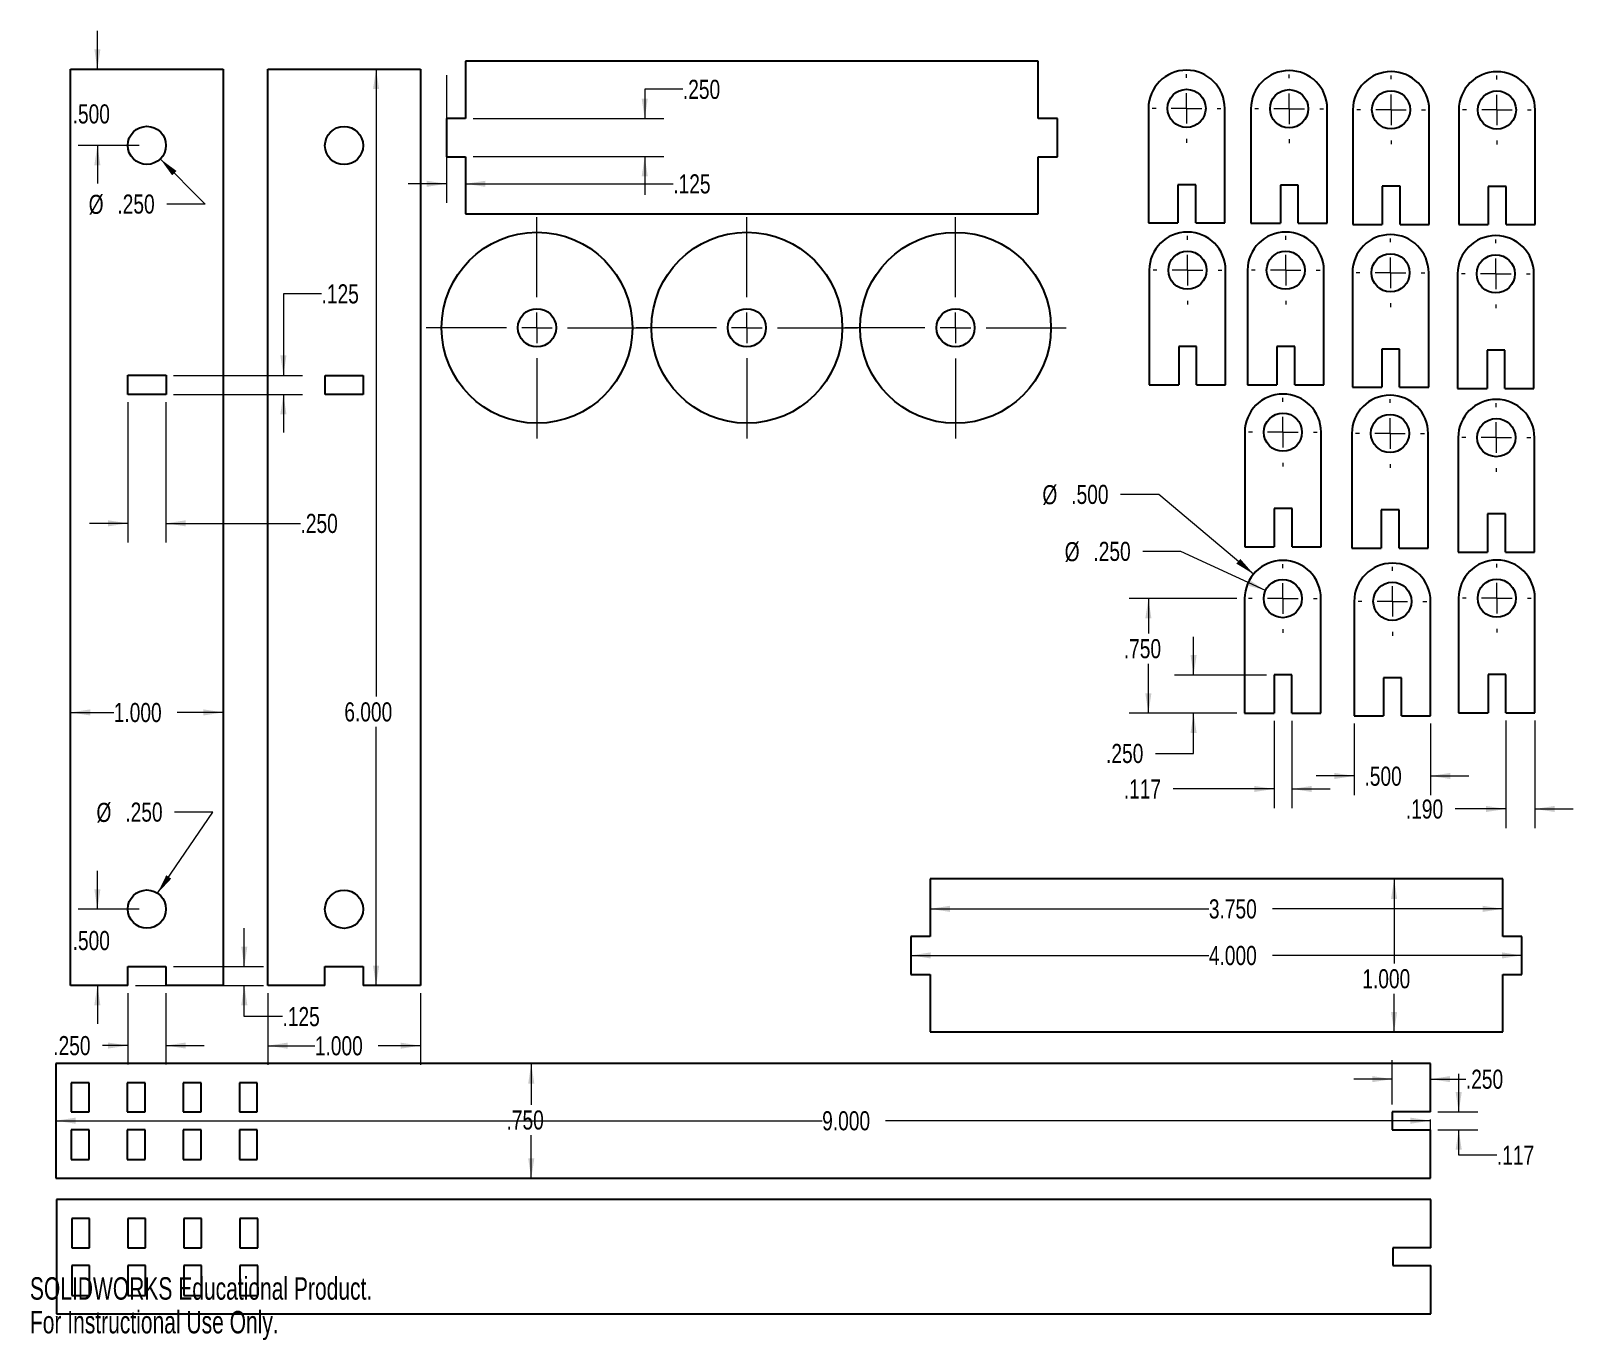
# Model space of a CAD drawing. Header units: inches. Extents: x 0 to 10.1, y 0 to 8.6.
import ezdxf

# ---------------------------------------------------------------- set-up
doc = ezdxf.new("R2010")
doc.units = ezdxf.units.IN
doc.header["$MEASUREMENT"] = 0
doc.styles.add('SLDTEXTSTYLE0', font='TXT', dxfattribs={"width": 0.75})
doc.styles.add('SLDTEXTSTYLE1', font='TXT', dxfattribs={"width": 0.7})
doc.dimstyles.new('SLDDIMSTYLE0', dxfattribs={"dimtxt": 0.125, "dimasz": 0.13, "dimexe": 0, "dimexo": 0.0625, "dimgap": 0.03125, "dimtad": 0, "dimtih": 1, "dimtoh": 1, "dimdec": 3, "dimrnd": 1e-09, "dimzin": 4, "dimdsep": 46, "dimtxsty": 'SLDTEXTSTYLE0', "dimsah": 1, "dimcen": 0, "dimadec": 0, "dimazin": 1, "dimtfac": 1, "dimtdec": 3, "dimtofl": 0, "dimtmove": 0, "dimatfit": 3, "dimfxl": 1, "dimfrac": 2, "dimtolj": 1, "dimtzin": 12, "dimarcsym": 0})
doc.dimstyles.new('SLDDIMSTYLE1', dxfattribs={"dimtxt": 0.125, "dimasz": 0.13, "dimexe": 0, "dimexo": 0.0625, "dimgap": 0.03125, "dimtad": 0, "dimtih": 1, "dimtoh": 1, "dimdec": 3, "dimrnd": 1e-09, "dimzin": 12, "dimdsep": 46, "dimtxsty": 'SLDTEXTSTYLE0', "dimsah": 1, "dimcen": 0.09, "dimadec": 0, "dimazin": 3, "dimtfac": 1, "dimtdec": 3, "dimtmove": 0, "dimatfit": 0, "dimfxl": 1, "dimfrac": 2, "dimtolj": 1, "dimtzin": 12, "dimarcsym": 0})
doc.dimstyles.new('SLDDIMSTYLE2', dxfattribs={"dimtxt": 0.125, "dimasz": 0.13, "dimexe": 0, "dimexo": 0.0625, "dimgap": 0.03125, "dimtad": 0, "dimtih": 1, "dimtoh": 1, "dimdec": 3, "dimrnd": 1e-09, "dimzin": 4, "dimdsep": 46, "dimtxsty": 'SLDTEXTSTYLE0', "dimsah": 1, "dimcen": 0.09, "dimadec": 0, "dimazin": 1, "dimtfac": 1, "dimtdec": 3, "dimtmove": 0, "dimatfit": 0, "dimfxl": 1, "dimfrac": 2, "dimtolj": 1, "dimtzin": 12, "dimarcsym": 0})
doc.dimstyles.new('SLDDIMSTYLE3', dxfattribs={"dimtxt": 0.125, "dimasz": 0.13, "dimexe": 0, "dimexo": 0.0625, "dimgap": 0.03125, "dimtad": 0, "dimtih": 1, "dimtoh": 1, "dimdec": 3, "dimrnd": 1e-09, "dimzin": 4, "dimdsep": 46, "dimtxsty": 'SLDTEXTSTYLE0', "dimsah": 1, "dimcen": 0.09, "dimadec": 0, "dimazin": 1, "dimtfac": 1, "dimtdec": 3, "dimtofl": 0, "dimtmove": 0, "dimatfit": 3, "dimfxl": 1, "dimfrac": 2, "dimtolj": 1, "dimtzin": 12, "dimarcsym": 0})
doc.dimstyles.new('SLDDIMSTYLE4', dxfattribs={"dimtxt": 0.125, "dimasz": 0.13, "dimexe": 0, "dimexo": 0.0625, "dimgap": 0.03125, "dimtad": 0, "dimtih": 1, "dimtoh": 1, "dimdec": 3, "dimrnd": 1e-09, "dimzin": 4, "dimdsep": 46, "dimtxsty": 'SLDTEXTSTYLE0', "dimsah": 1, "dimcen": 0, "dimadec": 0, "dimazin": 1, "dimtfac": 1, "dimtdec": 3, "dimtofl": 0, "dimtmove": 0, "dimatfit": 3, "dimfxl": 1, "dimfrac": 2, "dimtolj": 1, "dimtzin": 12, "dimarcsym": 0})

# ---------------------------------------------------------------- blocks, each defined once
blk = doc.blocks.new('_D')
at = {"color": 7, "linetype": 'Continuous', "lineweight": 0}
for p, q in [((0.836, 2.924), (1.198, 3.455)), ((1.198, 3.455), (0.948, 3.455))]:
    blk.add_line(p, q, dxfattribs=at)
at = {"color": 7, "linetype": 'Continuous', "lineweight": 18}
blk.add_solid([(0.836, 2.924), (0.926, 3.02), (0.893, 3.042)], dxfattribs=at)
at = {"color": 7, "linetype": 'Continuous', "lineweight": 18, "char_height": 0.125, "attachment_point": 1, "style": 'SLDTEXTSTYLE0'}
for s, insert in [('%%c', (0.436, 3.516)), ('.250', (0.625, 3.518))]:
    blk.add_mtext(s, dxfattribs=dict(at, insert=insert))
blk = doc.blocks.new('_D_1')
at = {"color": 7, "linetype": 'Continuous', "lineweight": 0}
for p, q in [((0.854, 7.732), (1.147, 7.436)), ((1.147, 7.436), (0.897, 7.436))]:
    blk.add_line(p, q, dxfattribs=at)
at = {"color": 7, "linetype": 'Continuous', "lineweight": 18}
blk.add_solid([(0.854, 7.732), (0.931, 7.625), (0.96, 7.653)], dxfattribs=at)
at = {"color": 7, "linetype": 'Continuous', "lineweight": 18, "char_height": 0.125, "attachment_point": 1, "style": 'SLDTEXTSTYLE0'}
for s, insert in [('%%c', (0.385, 7.497)), ('.250', (0.573, 7.499))]:
    blk.add_mtext(s, dxfattribs=dict(at, insert=insert))
blk = doc.blocks.new('_D_2')
at = {"color": 7, "linetype": 'Continuous', "lineweight": 0}
for p, q in [((1.404, 2.445), (1.404, 2.695)), ((0.941, 2.445), (1.529, 2.445)), ((0.691, 2.32), (1.529, 2.32)), ((1.404, 2.117), (1.404, 2.32)), ((1.654, 2.117), (1.404, 2.117))]:
    blk.add_line(p, q, dxfattribs=at)
at = {"color": 7, "linetype": 'Continuous', "lineweight": 18}
for points in [[(1.404, 2.445), (1.424, 2.575), (1.384, 2.575)], [(1.404, 2.32), (1.384, 2.19), (1.424, 2.19)]]:
    blk.add_solid(points, dxfattribs=at)
at = {"color": 7, "linetype": 'Continuous', "lineweight": 18, "insert": (1.654, 2.179), "char_height": 0.125, "attachment_point": 1, "style": 'SLDTEXTSTYLE0'}
blk.add_mtext('.125', dxfattribs=at)
blk = doc.blocks.new('_D_3')
at = {"color": 7, "linetype": 'Continuous', "lineweight": 0}
for p, q in [((0.641, 2.27), (0.641, 1.802)), ((0.891, 2.27), (0.891, 1.802)), ((0.641, 1.927), (0.476, 1.927)), ((0.891, 1.927), (1.141, 1.927))]:
    blk.add_line(p, q, dxfattribs=at)
at = {"color": 7, "linetype": 'Continuous', "lineweight": 18}
for points in [[(0.641, 1.927), (0.511, 1.947), (0.511, 1.907)], [(0.891, 1.927), (1.021, 1.907), (1.021, 1.947)]]:
    blk.add_solid(points, dxfattribs=at)
at = {"color": 7, "linetype": 'Continuous', "lineweight": 18, "insert": (0.153, 1.989), "char_height": 0.125, "attachment_point": 1, "style": 'SLDTEXTSTYLE0'}
blk.add_mtext('.250', dxfattribs=at)
blk = doc.blocks.new('_D_4')
at = {"color": 7, "linetype": 'Continuous', "lineweight": 0}
for p, q in [((0.266, 4.108), (0.549, 4.108)), ((1.266, 4.108), (0.964, 4.108))]:
    blk.add_line(p, q, dxfattribs=at)
at = {"color": 7, "linetype": 'Continuous', "lineweight": 18}
for points in [[(0.266, 4.108), (0.396, 4.088), (0.396, 4.128)], [(1.266, 4.108), (1.136, 4.128), (1.136, 4.088)]]:
    blk.add_solid(points, dxfattribs=at)
at = {"color": 7, "linetype": 'Continuous', "lineweight": 18, "insert": (0.549, 4.17), "char_height": 0.125, "attachment_point": 1, "style": 'SLDTEXTSTYLE0'}
blk.add_mtext('1.000', dxfattribs=at)
blk = doc.blocks.new('_D_5')
at = {"color": 7, "linetype": 'Continuous', "lineweight": 0}
for p, q in [((0.641, 6.14), (0.641, 5.221)), ((0.891, 6.14), (0.891, 5.221)), ((0.641, 5.346), (0.391, 5.346)), ((0.891, 5.346), (1.772, 5.346))]:
    blk.add_line(p, q, dxfattribs=at)
at = {"color": 7, "linetype": 'Continuous', "lineweight": 18}
for points in [[(0.641, 5.346), (0.511, 5.366), (0.511, 5.326)], [(0.891, 5.346), (1.021, 5.326), (1.021, 5.366)]]:
    blk.add_solid(points, dxfattribs=at)
at = {"color": 7, "linetype": 'Continuous', "lineweight": 18, "insert": (1.772, 5.408), "char_height": 0.125, "attachment_point": 1, "style": 'SLDTEXTSTYLE0'}
blk.add_mtext('.250', dxfattribs=at)
blk = doc.blocks.new('_D_6')
at = {"color": 7, "linetype": 'Continuous', "lineweight": 0}
for p, q in [((1.91, 6.849), (1.66, 6.849)), ((1.66, 6.849), (1.66, 6.315)), ((0.941, 6.315), (1.785, 6.315)), ((0.941, 6.19), (1.785, 6.19)), ((1.66, 6.19), (1.66, 5.94))]:
    blk.add_line(p, q, dxfattribs=at)
at = {"color": 7, "linetype": 'Continuous', "lineweight": 18}
for points in [[(1.66, 6.315), (1.68, 6.445), (1.64, 6.445)], [(1.66, 6.19), (1.64, 6.06), (1.68, 6.06)]]:
    blk.add_solid(points, dxfattribs=at)
at = {"color": 7, "linetype": 'Continuous', "lineweight": 18, "insert": (1.91, 6.911), "char_height": 0.125, "attachment_point": 1, "style": 'SLDTEXTSTYLE0'}
blk.add_mtext('.125', dxfattribs=at)
blk = doc.blocks.new('_D_7')
at = {"color": 7, "linetype": 'Continuous', "lineweight": 0}
for p, q in [((0.442, 8.32), (0.442, 8.57)), ((0.716, 7.82), (0.317, 7.82)), ((0.442, 7.82), (0.442, 7.57))]:
    blk.add_line(p, q, dxfattribs=at)
at = {"color": 7, "linetype": 'Continuous', "lineweight": 18}
for points in [[(0.442, 8.32), (0.462, 8.45), (0.422, 8.45)], [(0.442, 7.82), (0.422, 7.69), (0.462, 7.69)]]:
    blk.add_solid(points, dxfattribs=at)
at = {"color": 7, "linetype": 'Continuous', "lineweight": 18, "insert": (0.28, 8.089), "char_height": 0.125, "attachment_point": 1, "style": 'SLDTEXTSTYLE0'}
blk.add_mtext('.500', dxfattribs=at)
blk = doc.blocks.new('_D_8')
at = {"color": 7, "linetype": 'Continuous', "lineweight": 0}
for p, q in [((0.442, 2.82), (0.442, 3.07)), ((0.716, 2.82), (0.317, 2.82)), ((0.442, 2.32), (0.442, 2.07))]:
    blk.add_line(p, q, dxfattribs=at)
at = {"color": 7, "linetype": 'Continuous', "lineweight": 18}
for points in [[(0.442, 2.82), (0.462, 2.95), (0.422, 2.95)], [(0.442, 2.32), (0.422, 2.19), (0.462, 2.19)]]:
    blk.add_solid(points, dxfattribs=at)
at = {"color": 7, "linetype": 'Continuous', "lineweight": 18, "insert": (0.28, 2.677), "char_height": 0.125, "attachment_point": 1, "style": 'SLDTEXTSTYLE0'}
blk.add_mtext('.500', dxfattribs=at)
blk = doc.blocks.new('_D_9')
at = {"color": 7, "linetype": 'Continuous', "lineweight": 0}
for p, q in [((0.17, 1.435), (5.188, 1.435)), ((9.17, 1.435), (5.603, 1.435)), ((9.17, 1.442), (9.17, 1.31))]:
    blk.add_line(p, q, dxfattribs=at)
at = {"color": 7, "linetype": 'Continuous', "lineweight": 18}
for points in [[(0.17, 1.435), (0.3, 1.415), (0.3, 1.455)], [(9.17, 1.435), (9.04, 1.455), (9.04, 1.415)]]:
    blk.add_solid(points, dxfattribs=at)
at = {"color": 7, "linetype": 'Continuous', "lineweight": 18, "insert": (5.188, 1.497), "char_height": 0.125, "attachment_point": 1, "style": 'SLDTEXTSTYLE0'}
blk.add_mtext('9.000', dxfattribs=at)
blk = doc.blocks.new('_D_10')
at = {"color": 7, "linetype": 'Continuous', "lineweight": 0}
for p, q in [((3.283, 1.808), (3.283, 1.539)), ((3.283, 1.058), (3.283, 1.341))]:
    blk.add_line(p, q, dxfattribs=at)
at = {"color": 7, "linetype": 'Continuous', "lineweight": 18}
for points in [[(3.283, 1.808), (3.263, 1.678), (3.303, 1.678)], [(3.283, 1.058), (3.303, 1.188), (3.263, 1.188)]]:
    blk.add_solid(points, dxfattribs=at)
at = {"color": 7, "linetype": 'Continuous', "lineweight": 18, "insert": (3.121, 1.502), "char_height": 0.125, "attachment_point": 1, "style": 'SLDTEXTSTYLE0'}
blk.add_mtext('.750', dxfattribs=at)
blk = doc.blocks.new('_D_11')
at = {"color": 7, "linetype": 'Continuous', "lineweight": 0}
for p, q in [((8.92, 1.542), (8.92, 1.832)), ((8.92, 1.707), (8.67, 1.707)), ((9.17, 1.707), (9.403, 1.707))]:
    blk.add_line(p, q, dxfattribs=at)
at = {"color": 7, "linetype": 'Continuous', "lineweight": 18}
for points in [[(8.92, 1.707), (8.79, 1.727), (8.79, 1.687)], [(9.17, 1.707), (9.3, 1.687), (9.3, 1.727)]]:
    blk.add_solid(points, dxfattribs=at)
at = {"color": 7, "linetype": 'Continuous', "lineweight": 18, "insert": (9.403, 1.769), "char_height": 0.125, "attachment_point": 1, "style": 'SLDTEXTSTYLE0'}
blk.add_mtext('.250', dxfattribs=at)
blk = doc.blocks.new('_D_12')
at = {"color": 7, "linetype": 'Continuous', "lineweight": 0}
for p, q in [((9.356, 1.492), (9.356, 1.742)), ((9.22, 1.492), (9.481, 1.492)), ((9.22, 1.375), (9.481, 1.375)), ((9.356, 1.209), (9.356, 1.375)), ((9.606, 1.209), (9.356, 1.209))]:
    blk.add_line(p, q, dxfattribs=at)
at = {"color": 7, "linetype": 'Continuous', "lineweight": 18}
for points in [[(9.356, 1.492), (9.376, 1.622), (9.336, 1.622)], [(9.356, 1.375), (9.336, 1.245), (9.376, 1.245)]]:
    blk.add_solid(points, dxfattribs=at)
at = {"color": 7, "linetype": 'Continuous', "lineweight": 18, "insert": (9.606, 1.271), "char_height": 0.125, "attachment_point": 1, "style": 'SLDTEXTSTYLE0'}
blk.add_mtext('.117', dxfattribs=at)
blk = doc.blocks.new('_D_13')
at = {"color": 7, "linetype": 'Continuous', "lineweight": 0}
for p, q in [((1.557, 2.269), (1.557, 1.801)), ((2.557, 2.269), (2.557, 1.801)), ((1.557, 1.926), (1.866, 1.926)), ((2.557, 1.926), (2.281, 1.926))]:
    blk.add_line(p, q, dxfattribs=at)
at = {"color": 7, "linetype": 'Continuous', "lineweight": 18}
for points in [[(1.557, 1.926), (1.687, 1.906), (1.687, 1.946)], [(2.557, 1.926), (2.427, 1.946), (2.427, 1.906)]]:
    blk.add_solid(points, dxfattribs=at)
at = {"color": 7, "linetype": 'Continuous', "lineweight": 18, "insert": (1.866, 1.988), "char_height": 0.125, "attachment_point": 1, "style": 'SLDTEXTSTYLE0'}
blk.add_mtext('1.000', dxfattribs=at)
blk = doc.blocks.new('_D_14')
at = {"color": 7, "linetype": 'Continuous', "lineweight": 0}
for p, q in [((2.267, 8.319), (2.267, 4.212)), ((2.267, 2.319), (2.267, 4.013))]:
    blk.add_line(p, q, dxfattribs=at)
at = {"color": 7, "linetype": 'Continuous', "lineweight": 18}
for points in [[(2.267, 8.319), (2.247, 8.189), (2.287, 8.189)], [(2.267, 2.319), (2.287, 2.449), (2.247, 2.449)]]:
    blk.add_solid(points, dxfattribs=at)
at = {"color": 7, "linetype": 'Continuous', "lineweight": 18, "insert": (2.059, 4.174), "char_height": 0.125, "attachment_point": 1, "style": 'SLDTEXTSTYLE0'}
blk.add_mtext('6.000', dxfattribs=at)
blk = doc.blocks.new('_D_15')
at = {"color": 7, "linetype": 'Continuous', "lineweight": 0}
for p, q in [((5.894, 2.822), (7.72, 2.822)), ((9.644, 2.822), (8.136, 2.822))]:
    blk.add_line(p, q, dxfattribs=at)
at = {"color": 7, "linetype": 'Continuous', "lineweight": 18}
for points in [[(5.894, 2.822), (6.024, 2.802), (6.024, 2.842)], [(9.644, 2.822), (9.514, 2.842), (9.514, 2.802)]]:
    blk.add_solid(points, dxfattribs=at)
at = {"color": 7, "linetype": 'Continuous', "lineweight": 18, "insert": (7.72, 2.884), "char_height": 0.125, "attachment_point": 1, "style": 'SLDTEXTSTYLE0'}
blk.add_mtext('3.750', dxfattribs=at)
blk = doc.blocks.new('_D_16')
at = {"color": 7, "linetype": 'Continuous', "lineweight": 0}
for p, q in [((5.769, 2.517), (7.72, 2.517)), ((9.769, 2.517), (8.136, 2.517))]:
    blk.add_line(p, q, dxfattribs=at)
at = {"color": 7, "linetype": 'Continuous', "lineweight": 18}
for points in [[(5.769, 2.517), (5.899, 2.497), (5.899, 2.537)], [(9.769, 2.517), (9.639, 2.537), (9.639, 2.497)]]:
    blk.add_solid(points, dxfattribs=at)
at = {"color": 7, "linetype": 'Continuous', "lineweight": 18, "insert": (7.72, 2.579), "char_height": 0.125, "attachment_point": 1, "style": 'SLDTEXTSTYLE0'}
blk.add_mtext('4.000', dxfattribs=at)
blk = doc.blocks.new('_D_17')
at = {"color": 7, "linetype": 'Continuous', "lineweight": 0}
for p, q in [((8.933, 3.017), (8.933, 2.464)), ((8.933, 2.017), (8.933, 2.266))]:
    blk.add_line(p, q, dxfattribs=at)
at = {"color": 7, "linetype": 'Continuous', "lineweight": 18}
for points in [[(8.933, 3.017), (8.913, 2.887), (8.953, 2.887)], [(8.933, 2.017), (8.953, 2.147), (8.913, 2.147)]]:
    blk.add_solid(points, dxfattribs=at)
at = {"color": 7, "linetype": 'Continuous', "lineweight": 18, "insert": (8.725, 2.427), "char_height": 0.125, "attachment_point": 1, "style": 'SLDTEXTSTYLE0'}
blk.add_mtext('1.000', dxfattribs=at)
blk = doc.blocks.new('_D_18')
at = {"color": 7, "linetype": 'Continuous', "lineweight": 0}
for p, q in [((4.276, 8.189), (4.026, 8.189)), ((4.026, 8.189), (4.026, 7.997)), ((2.903, 7.997), (4.151, 7.997)), ((2.903, 7.747), (4.151, 7.747)), ((4.026, 7.747), (4.026, 7.497))]:
    blk.add_line(p, q, dxfattribs=at)
at = {"color": 7, "linetype": 'Continuous', "lineweight": 18}
for points in [[(4.026, 7.997), (4.046, 8.127), (4.006, 8.127)], [(4.026, 7.747), (4.006, 7.617), (4.046, 7.617)]]:
    blk.add_solid(points, dxfattribs=at)
at = {"color": 7, "linetype": 'Continuous', "lineweight": 18, "insert": (4.276, 8.25), "char_height": 0.125, "attachment_point": 1, "style": 'SLDTEXTSTYLE0'}
blk.add_mtext('.250', dxfattribs=at)
blk = doc.blocks.new('_D_19')
at = {"color": 7, "linetype": 'Continuous', "lineweight": 0}
for p, q in [((2.728, 8.28), (2.728, 7.444)), ((2.728, 7.569), (2.478, 7.569)), ((2.853, 7.569), (4.213, 7.569))]:
    blk.add_line(p, q, dxfattribs=at)
at = {"color": 7, "linetype": 'Continuous', "lineweight": 18}
for points in [[(2.728, 7.569), (2.598, 7.589), (2.598, 7.549)], [(2.853, 7.569), (2.983, 7.549), (2.983, 7.589)]]:
    blk.add_solid(points, dxfattribs=at)
at = {"color": 7, "linetype": 'Continuous', "lineweight": 18, "insert": (4.213, 7.631), "char_height": 0.125, "attachment_point": 1, "style": 'SLDTEXTSTYLE0'}
blk.add_mtext('.125', dxfattribs=at)
blk = doc.blocks.new('SW_CENTERMARKSYMBOL_0')
at = {"color": 0, "linetype": 'Continuous', "lineweight": 18}
for p, q in [((0, 0.2), (0, 0.225)), ((-0.2, 0), (-0.225, 0)), ((0, 0), (-0.1, 0)), ((0, 0), (0, 0.1)), ((0, 0), (0, -0.1)), ((0, 0), (0.1, 0)), ((0.2, 0), (0.225, 0)), ((0, -0.2), (0, -0.225))]:
    blk.add_line(p, q, dxfattribs=at)
blk = doc.blocks.new('SW_CENTERMARKSYMBOL_1')
at = {"color": 0, "linetype": 'Continuous', "lineweight": 18}
for p, q in [((0, 0.2), (0, 0.225)), ((-0.2, 0), (-0.225, 0)), ((0, 0), (-0.1, 0)), ((0, 0), (0, 0.1)), ((0, 0), (0, -0.1)), ((0, 0), (0.1, 0)), ((0.2, 0), (0.225, 0)), ((0, -0.2), (0, -0.225))]:
    blk.add_line(p, q, dxfattribs=at)
blk = doc.blocks.new('SW_CENTERMARKSYMBOL_2')
at = {"color": 0, "linetype": 'Continuous', "lineweight": 18}
for p, q in [((0, 0.2), (0, 0.225)), ((-0.2, 0), (-0.225, 0)), ((0, 0), (-0.1, 0)), ((0, 0), (0, 0.1)), ((0, 0), (0, -0.1)), ((0, 0), (0.1, 0)), ((0.2, 0), (0.225, 0)), ((0, -0.2), (0, -0.225))]:
    blk.add_line(p, q, dxfattribs=at)
blk = doc.blocks.new('SW_CENTERMARKSYMBOL_3')
at = {"color": 0, "linetype": 'Continuous', "lineweight": 18}
for p, q in [((0, 0.2), (0, 0.225)), ((-0.2, 0), (-0.225, 0)), ((0, 0), (-0.1, 0)), ((0, 0), (0, 0.1)), ((0, 0), (0, -0.1)), ((0, 0), (0.1, 0)), ((0.2, 0), (0.225, 0)), ((0, -0.2), (0, -0.225))]:
    blk.add_line(p, q, dxfattribs=at)
blk = doc.blocks.new('SW_CENTERMARKSYMBOL_4')
at = {"color": 0, "linetype": 'Continuous', "lineweight": 18}
for p, q in [((0, 0.2), (0, 0.225)), ((-0.2, 0), (-0.225, 0)), ((0, 0), (-0.1, 0)), ((0, 0), (0, 0.1)), ((0, 0), (0, -0.1)), ((0, 0), (0.1, 0)), ((0.2, 0), (0.225, 0)), ((0, -0.2), (0, -0.225))]:
    blk.add_line(p, q, dxfattribs=at)
blk = doc.blocks.new('SW_CENTERMARKSYMBOL_5')
at = {"color": 0, "linetype": 'Continuous', "lineweight": 18}
for p, q in [((0, 0.2), (0, 0.225)), ((-0.2, 0), (-0.225, 0)), ((0, 0), (-0.1, 0)), ((0, 0), (0, 0.1)), ((0, 0), (0, -0.1)), ((0, 0), (0.1, 0)), ((0.2, 0), (0.225, 0)), ((0, -0.2), (0, -0.225))]:
    blk.add_line(p, q, dxfattribs=at)
blk = doc.blocks.new('SW_CENTERMARKSYMBOL_6')
at = {"color": 0, "linetype": 'Continuous', "lineweight": 18}
for p, q in [((0, 0.2), (0, 0.725)), ((-0.2, 0), (-0.725, 0)), ((0, 0), (-0.1, 0)), ((0, 0), (0, 0.1)), ((0, 0), (0, -0.1)), ((0, 0), (0.1, 0)), ((0.2, 0), (0.725, 0)), ((0, -0.2), (0, -0.725))]:
    blk.add_line(p, q, dxfattribs=at)
blk = doc.blocks.new('SW_CENTERMARKSYMBOL_7')
at = {"color": 0, "linetype": 'Continuous', "lineweight": 18}
for p, q in [((0, 0.2), (0, 0.725)), ((-0.2, 0), (-0.725, 0)), ((0, 0), (-0.1, 0)), ((0, 0), (0, 0.1)), ((0, 0), (0, -0.1)), ((0, 0), (0.1, 0)), ((0.2, 0), (0.725, 0)), ((0, -0.2), (0, -0.725))]:
    blk.add_line(p, q, dxfattribs=at)
blk = doc.blocks.new('SW_CENTERMARKSYMBOL_8')
at = {"color": 0, "linetype": 'Continuous', "lineweight": 18}
for p, q in [((0, 0.2), (0, 0.725)), ((-0.2, 0), (-0.725, 0)), ((0, 0), (-0.1, 0)), ((0, 0), (0, 0.1)), ((0, 0), (0, -0.1)), ((0, 0), (0.1, 0)), ((0.2, 0), (0.725, 0)), ((0, -0.2), (0, -0.725))]:
    blk.add_line(p, q, dxfattribs=at)
blk = doc.blocks.new('SW_CENTERMARKSYMBOL_9')
at = {"color": 0, "linetype": 'Continuous', "lineweight": 18}
for p, q in [((0, 0.2), (0, 0.225)), ((-0.2, 0), (-0.225, 0)), ((0, 0), (-0.1, 0)), ((0, 0), (0, 0.1)), ((0, 0), (0, -0.1)), ((0, 0), (0.1, 0)), ((0.2, 0), (0.225, 0)), ((0, -0.2), (0, -0.225))]:
    blk.add_line(p, q, dxfattribs=at)
blk = doc.blocks.new('SW_CENTERMARKSYMBOL_10')
at = {"color": 0, "linetype": 'Continuous', "lineweight": 18}
for p, q in [((0, 0.2), (0, 0.225)), ((-0.2, 0), (-0.225, 0)), ((0, 0), (-0.1, 0)), ((0, 0), (0, 0.1)), ((0, 0), (0, -0.1)), ((0, 0), (0.1, 0)), ((0.2, 0), (0.225, 0)), ((0, -0.2), (0, -0.225))]:
    blk.add_line(p, q, dxfattribs=at)
blk = doc.blocks.new('SW_CENTERMARKSYMBOL_11')
at = {"color": 0, "linetype": 'Continuous', "lineweight": 18}
for p, q in [((0, 0.2), (0, 0.225)), ((-0.2, 0), (-0.225, 0)), ((0, 0), (-0.1, 0)), ((0, 0), (0, 0.1)), ((0, 0), (0, -0.1)), ((0, 0), (0.1, 0)), ((0.2, 0), (0.225, 0)), ((0, -0.2), (0, -0.225))]:
    blk.add_line(p, q, dxfattribs=at)
blk = doc.blocks.new('_D_20')
at = {"color": 7, "linetype": 'Continuous', "lineweight": 0}
for p, q in [((9.665, 4.056), (9.665, 3.351)), ((9.855, 4.056), (9.855, 3.351)), ((9.665, 3.476), (9.333, 3.476)), ((9.855, 3.476), (10.105, 3.476))]:
    blk.add_line(p, q, dxfattribs=at)
at = {"color": 7, "linetype": 'Continuous', "lineweight": 18}
for points in [[(9.665, 3.476), (9.535, 3.496), (9.535, 3.456)], [(9.855, 3.476), (9.985, 3.456), (9.985, 3.496)]]:
    blk.add_solid(points, dxfattribs=at)
at = {"color": 7, "linetype": 'Continuous', "lineweight": 18, "insert": (9.01, 3.538), "char_height": 0.125, "attachment_point": 1, "style": 'SLDTEXTSTYLE0'}
blk.add_mtext('.190', dxfattribs=at)
blk = doc.blocks.new('SW_CENTERMARKSYMBOL_12')
at = {"color": 0, "linetype": 'Continuous', "lineweight": 18}
for p, q in [((0, 0.2), (0, 0.225)), ((-0.2, 0), (-0.225, 0)), ((0, 0), (-0.1, 0)), ((0, 0), (0, 0.1)), ((0, 0), (0, -0.1)), ((0, 0), (0.1, 0)), ((0.2, 0), (0.225, 0)), ((0, -0.2), (0, -0.225))]:
    blk.add_line(p, q, dxfattribs=at)
blk = doc.blocks.new('SW_CENTERMARKSYMBOL_13')
at = {"color": 0, "linetype": 'Continuous', "lineweight": 18}
for p, q in [((0, 0.2), (0, 0.225)), ((-0.2, 0), (-0.225, 0)), ((0, 0), (-0.1, 0)), ((0, 0), (0, 0.1)), ((0, 0), (0, -0.1)), ((0, 0), (0.1, 0)), ((0.2, 0), (0.225, 0)), ((0, -0.2), (0, -0.225))]:
    blk.add_line(p, q, dxfattribs=at)
blk = doc.blocks.new('SW_CENTERMARKSYMBOL_14')
at = {"color": 0, "linetype": 'Continuous', "lineweight": 18}
for p, q in [((0, 0.2), (0, 0.225)), ((-0.2, 0), (-0.225, 0)), ((0, 0), (-0.1, 0)), ((0, 0), (0, 0.1)), ((0, 0), (0, -0.1)), ((0, 0), (0.1, 0)), ((0.2, 0), (0.225, 0)), ((0, -0.2), (0, -0.225))]:
    blk.add_line(p, q, dxfattribs=at)
blk = doc.blocks.new('_D_21')
at = {"color": 7, "linetype": 'Continuous', "lineweight": 0}
for p, q in [((7.62, 4.353), (7.62, 4.603)), ((8.097, 4.353), (7.495, 4.353)), ((7.904, 4.103), (7.495, 4.103)), ((7.62, 3.84), (7.62, 4.103)), ((7.37, 3.84), (7.62, 3.84))]:
    blk.add_line(p, q, dxfattribs=at)
at = {"color": 7, "linetype": 'Continuous', "lineweight": 18}
for points in [[(7.62, 4.353), (7.64, 4.483), (7.6, 4.483)], [(7.62, 4.103), (7.6, 3.973), (7.64, 3.973)]]:
    blk.add_solid(points, dxfattribs=at)
at = {"color": 7, "linetype": 'Continuous', "lineweight": 18, "insert": (7.047, 3.902), "char_height": 0.125, "attachment_point": 1, "style": 'SLDTEXTSTYLE0'}
blk.add_mtext('.250', dxfattribs=at)
blk = doc.blocks.new('_D_22')
at = {"color": 7, "linetype": 'Continuous', "lineweight": 0}
for p, q in [((8.147, 4.053), (8.147, 3.482)), ((8.264, 4.053), (8.264, 3.482)), ((8.147, 3.607), (7.486, 3.607)), ((8.264, 3.607), (8.514, 3.607))]:
    blk.add_line(p, q, dxfattribs=at)
at = {"color": 7, "linetype": 'Continuous', "lineweight": 18}
for points in [[(8.147, 3.607), (8.017, 3.627), (8.017, 3.587)], [(8.264, 3.607), (8.394, 3.587), (8.394, 3.627)]]:
    blk.add_solid(points, dxfattribs=at)
at = {"color": 7, "linetype": 'Continuous', "lineweight": 18, "insert": (7.163, 3.669), "char_height": 0.125, "attachment_point": 1, "style": 'SLDTEXTSTYLE0'}
blk.add_mtext('.117', dxfattribs=at)
blk = doc.blocks.new('_D_23')
at = {"color": 7, "linetype": 'Continuous', "lineweight": 0}
for p, q in [((7.392, 5.535), (7.142, 5.535)), ((8.013, 5.014), (7.392, 5.535))]:
    blk.add_line(p, q, dxfattribs=at)
at = {"color": 7, "linetype": 'Continuous', "lineweight": 18}
blk.add_solid([(8.013, 5.014), (7.926, 5.113), (7.9, 5.082)], dxfattribs=at)
at = {"color": 7, "linetype": 'Continuous', "lineweight": 18, "char_height": 0.125, "attachment_point": 1, "style": 'SLDTEXTSTYLE0'}
for s, insert in [('%%c', (6.63, 5.596)), ('.500', (6.819, 5.598))]:
    blk.add_mtext(s, dxfattribs=dict(at, insert=insert))
blk = doc.blocks.new('_D_24')
at = {"color": 7, "linetype": 'Continuous', "lineweight": 0}
for p, q in [((7.537, 5.162), (7.287, 5.162)), ((8.091, 4.906), (7.537, 5.162))]:
    blk.add_line(p, q, dxfattribs=at)
at = {"color": 7, "linetype": 'Continuous', "lineweight": 18}
blk.add_solid([(8.091, 4.906), (7.981, 4.978), (7.964, 4.942)], dxfattribs=at)
at = {"color": 7, "linetype": 'Continuous', "lineweight": 18, "char_height": 0.125, "attachment_point": 1, "style": 'SLDTEXTSTYLE0'}
for s, insert in [('%%c', (6.776, 5.223)), ('.250', (6.964, 5.225))]:
    blk.add_mtext(s, dxfattribs=dict(at, insert=insert))
blk = doc.blocks.new('_D_25')
at = {"color": 7, "linetype": 'Continuous', "lineweight": 0}
for p, q in [((7.904, 4.853), (7.199, 4.853)), ((7.324, 4.853), (7.324, 4.625)), ((7.324, 4.103), (7.324, 4.427)), ((7.904, 4.103), (7.199, 4.103))]:
    blk.add_line(p, q, dxfattribs=at)
at = {"color": 7, "linetype": 'Continuous', "lineweight": 18}
for points in [[(7.324, 4.853), (7.304, 4.723), (7.344, 4.723)], [(7.324, 4.103), (7.344, 4.233), (7.304, 4.233)]]:
    blk.add_solid(points, dxfattribs=at)
at = {"color": 7, "linetype": 'Continuous', "lineweight": 18, "insert": (7.163, 4.588), "char_height": 0.125, "attachment_point": 1, "style": 'SLDTEXTSTYLE0'}
blk.add_mtext('.750', dxfattribs=at)
blk = doc.blocks.new('SW_CENTERMARKSYMBOL_15')
at = {"color": 0, "linetype": 'Continuous', "lineweight": 18}
for p, q in [((0, 0.2), (0, 0.225)), ((-0.2, 0), (-0.225, 0)), ((0, 0), (-0.1, 0)), ((0, 0), (0, 0.1)), ((0, 0), (0, -0.1)), ((0, 0), (0.1, 0)), ((0.2, 0), (0.225, 0)), ((0, -0.2), (0, -0.225))]:
    blk.add_line(p, q, dxfattribs=at)
blk = doc.blocks.new('_D_26')
at = {"color": 7, "linetype": 'Continuous', "lineweight": 0}
for p, q in [((8.672, 4.035), (8.672, 3.567)), ((9.172, 4.035), (9.172, 3.567)), ((8.672, 3.692), (8.422, 3.692)), ((9.172, 3.692), (9.422, 3.692))]:
    blk.add_line(p, q, dxfattribs=at)
at = {"color": 7, "linetype": 'Continuous', "lineweight": 18}
for points in [[(8.672, 3.692), (8.542, 3.712), (8.542, 3.672)], [(9.172, 3.692), (9.302, 3.672), (9.302, 3.712)]]:
    blk.add_solid(points, dxfattribs=at)
at = {"color": 7, "linetype": 'Continuous', "lineweight": 18, "insert": (8.739, 3.753), "char_height": 0.125, "attachment_point": 1, "style": 'SLDTEXTSTYLE0'}
blk.add_mtext('.500', dxfattribs=at)
blk = doc.blocks.new('SW_CENTERMARKSYMBOL_16')
at = {"color": 0, "linetype": 'Continuous', "lineweight": 18}
for p, q in [((0, 0.2), (0, 0.225)), ((-0.2, 0), (-0.225, 0)), ((0, 0), (-0.1, 0)), ((0, 0), (0, 0.1)), ((0, 0), (0, -0.1)), ((0, 0), (0.1, 0)), ((0.2, 0), (0.225, 0)), ((0, -0.2), (0, -0.225))]:
    blk.add_line(p, q, dxfattribs=at)

msp = doc.modelspace()

# ---------------------------------------------------------------- linework, layer by layer
at = {"color": 7, "linetype": 'Continuous', "lineweight": 25}
for p, q in [((0.2659, 8.3204), (1.2659, 8.3204)), ((0.2659, 2.3204), (0.2659, 8.3204)), ((1.2659, 8.3204), (1.2659, 2.3204)), ((1.5573, 8.3194), (2.5573, 8.3194)), ((1.5573, 2.3194), (1.5573, 8.3194)), ((2.5573, 8.3194), (2.5573, 2.3194)), ((2.8532, 8.3721), (2.8532, 7.9966)), ((6.6032, 8.3721), (2.8532, 8.3721)), ((6.6032, 7.9966), (6.6032, 8.3721)), ((2.8532, 7.9966), (2.7282, 7.9966)), ((2.7282, 7.9966), (2.7282, 7.7465)), ((6.7282, 7.9966), (6.6032, 7.9966)), ((6.7282, 7.7465), (6.7282, 7.9966)), ((7.3242, 8.0628), (7.3242, 7.3128)), ((7.8242, 7.3128), (7.8242, 8.0628)), ((7.9956, 8.0604), (7.9956, 7.3104)), ((8.4956, 7.3104), (8.4956, 8.0604)), ((8.663, 8.0534), (8.663, 7.3034)), ((9.163, 7.3034), (9.163, 8.0534)), ((9.3565, 8.0523), (9.3565, 7.3023)), ((9.8565, 7.3023), (9.8565, 8.0523)), ((2.7282, 7.7465), (2.8532, 7.7465)), ((2.8532, 7.7465), (2.8532, 7.3721)), ((6.6032, 7.7465), (6.7282, 7.7465)), ((6.6032, 7.3721), (6.6032, 7.7465)), ((7.6342, 7.5628), (7.5172, 7.5628)), ((7.5172, 7.5628), (7.5172, 7.3128)), ((7.6342, 7.3128), (7.6342, 7.5628)), ((8.3056, 7.5604), (8.1886, 7.5604)), ((8.1886, 7.5604), (8.1886, 7.3104)), ((8.3056, 7.3104), (8.3056, 7.5604)), ((8.9729, 7.5534), (8.8559, 7.5534)), ((8.8559, 7.5534), (8.8559, 7.3034)), ((8.9729, 7.3034), (8.9729, 7.5534)), ((9.6664, 7.5523), (9.5494, 7.5523)), ((9.5494, 7.5523), (9.5494, 7.3023)), ((9.6664, 7.3023), (9.6664, 7.5523)), ((2.8532, 7.3721), (6.6032, 7.3721)), ((7.3242, 7.3128), (7.5172, 7.3128)), ((7.6342, 7.3128), (7.8242, 7.3128)), ((7.9956, 7.3104), (8.1886, 7.3104)), ((8.3056, 7.3104), (8.4956, 7.3104)), ((8.663, 7.3034), (8.8559, 7.3034)), ((8.9729, 7.3034), (9.163, 7.3034)), ((9.3565, 7.3023), (9.5494, 7.3023)), ((9.6664, 7.3023), (9.8565, 7.3023)), ((7.3299, 7.0032), (7.3299, 6.2532)), ((7.8299, 6.2532), (7.8299, 7.0032)), ((7.9733, 7.0032), (7.9733, 6.2532)), ((8.4733, 6.2532), (8.4733, 7.0032)), ((8.6595, 6.9865), (8.6595, 6.2365)), ((9.1595, 6.2365), (9.1595, 6.9865)), ((9.3489, 6.9795), (9.3489, 6.2295)), ((9.8489, 6.2295), (9.8489, 6.9795)), ((7.6398, 6.5032), (7.5228, 6.5032)), ((7.5228, 6.5032), (7.5228, 6.2532)), ((7.6398, 6.2532), (7.6398, 6.5032)), ((8.2832, 6.5032), (8.1662, 6.5032)), ((8.1662, 6.5032), (8.1662, 6.2532)), ((8.2832, 6.2532), (8.2832, 6.5032)), ((8.9694, 6.4865), (8.8524, 6.4865)), ((8.8524, 6.4865), (8.8524, 6.2365)), ((8.9694, 6.2365), (8.9694, 6.4865)), ((9.6589, 6.4795), (9.5419, 6.4795)), ((9.5419, 6.4795), (9.5419, 6.2295)), ((9.6589, 6.2295), (9.6589, 6.4795)), ((0.6413, 6.3154), (0.8913, 6.3154)), ((0.6413, 6.1904), (0.6413, 6.3154)), ((0.8913, 6.3154), (0.8913, 6.1904)), ((1.9326, 6.3144), (2.1826, 6.3144)), ((1.9326, 6.1894), (1.9326, 6.3144)), ((2.1826, 6.3144), (2.1826, 6.1894)), ((0.8913, 6.1904), (0.6413, 6.1904)), ((2.1826, 6.1894), (1.9326, 6.1894)), ((7.3299, 6.2532), (7.5228, 6.2532)), ((7.6398, 6.2532), (7.8299, 6.2532)), ((7.9733, 6.2532), (8.1662, 6.2532)), ((8.2832, 6.2532), (8.4733, 6.2532)), ((8.6595, 6.2365), (8.8524, 6.2365)), ((8.9694, 6.2365), (9.1595, 6.2365)), ((9.3489, 6.2295), (9.5419, 6.2295)), ((9.6589, 6.2295), (9.8489, 6.2295)), ((7.9549, 5.9425), (7.9549, 5.1925)), ((8.4549, 5.1925), (8.4549, 5.9425)), ((8.6562, 5.9343), (8.6562, 5.1843)), ((9.1562, 5.1843), (9.1562, 5.9343)), ((9.3524, 5.9073), (9.3524, 5.1573)), ((9.8524, 5.1573), (9.8524, 5.9073)), ((8.2649, 5.4425), (8.1479, 5.4425)), ((8.1479, 5.4425), (8.1479, 5.1925)), ((8.2649, 5.1925), (8.2649, 5.4425)), ((8.9662, 5.4343), (8.8492, 5.4343)), ((8.8492, 5.4343), (8.8492, 5.1843)), ((8.9662, 5.1843), (8.9662, 5.4343)), ((9.6623, 5.4073), (9.5453, 5.4073)), ((9.5453, 5.4073), (9.5453, 5.1573)), ((9.6623, 5.1573), (9.6623, 5.4073)), ((7.9549, 5.1925), (8.1479, 5.1925)), ((8.2649, 5.1925), (8.4549, 5.1925)), ((8.6562, 5.1843), (8.8492, 5.1843)), ((8.9662, 5.1843), (9.1562, 5.1843)), ((9.3524, 5.1573), (9.5453, 5.1573)), ((9.6623, 5.1573), (9.8524, 5.1573)), ((7.9543, 4.8533), (7.9543, 4.1033)), ((8.4543, 4.1033), (8.4543, 4.8533)), ((9.3555, 4.8558), (9.3555, 4.1058)), ((9.8555, 4.1058), (9.8555, 4.8558)), ((8.6717, 4.8352), (8.6717, 4.0852)), ((9.1717, 4.0852), (9.1717, 4.8352)), ((8.2643, 4.3533), (8.1473, 4.3533)), ((8.1473, 4.3533), (8.1473, 4.1033)), ((8.2643, 4.1033), (8.2643, 4.3533)), ((9.6654, 4.3558), (9.5484, 4.3558)), ((9.5484, 4.3558), (9.5484, 4.1058)), ((9.6654, 4.1058), (9.6654, 4.3558)), ((8.9816, 4.3352), (8.8646, 4.3352)), ((8.8646, 4.3352), (8.8646, 4.0852)), ((8.9816, 4.0852), (8.9816, 4.3352)), ((7.9543, 4.1033), (8.1473, 4.1033)), ((8.2643, 4.1033), (8.4543, 4.1033)), ((8.6717, 4.0852), (8.8646, 4.0852)), ((8.9816, 4.0852), (9.1717, 4.0852)), ((9.3555, 4.1058), (9.5484, 4.1058)), ((9.6654, 4.1058), (9.8555, 4.1058)), ((5.8944, 3.0175), (5.8944, 2.6419)), ((9.6444, 3.0175), (5.8944, 3.0175)), ((9.6444, 2.6419), (9.6444, 3.0175)), ((5.8944, 2.6419), (5.7694, 2.6419)), ((5.7694, 2.6419), (5.7694, 2.3919)), ((9.7694, 2.6419), (9.6444, 2.6419)), ((9.7694, 2.3919), (9.7694, 2.6419)), ((0.6409, 2.4454), (0.8909, 2.4454)), ((0.6409, 2.3204), (0.6409, 2.4454)), ((0.8909, 2.4454), (0.8909, 2.3204)), ((1.9323, 2.4444), (2.1823, 2.4444)), ((1.9323, 2.3194), (1.9323, 2.4444)), ((2.1823, 2.4444), (2.1823, 2.3194)), ((5.7694, 2.3919), (5.8944, 2.3919)), ((5.8944, 2.3919), (5.8944, 2.0174)), ((9.6444, 2.3919), (9.7694, 2.3919)), ((9.6444, 2.0174), (9.6444, 2.3919)), ((0.6409, 2.3204), (0.2659, 2.3204)), ((1.2659, 2.3204), (0.8909, 2.3204)), ((1.9323, 2.3194), (1.5573, 2.3194)), ((2.5573, 2.3194), (2.1823, 2.3194)), ((5.8944, 2.0174), (9.6444, 2.0174)), ((0.1705, 1.8085), (0.1705, 1.0585)), ((9.1705, 1.8085), (0.1705, 1.8085)), ((9.1705, 1.492), (9.1705, 1.8085)), ((0.3875, 1.6835), (0.2705, 1.6835)), ((0.2705, 1.6835), (0.2705, 1.492)), ((0.3875, 1.492), (0.3875, 1.6835)), ((0.7545, 1.6835), (0.6375, 1.6835)), ((0.6375, 1.6835), (0.6375, 1.492)), ((0.7545, 1.492), (0.7545, 1.6835)), ((1.1215, 1.6835), (1.0045, 1.6835)), ((1.0045, 1.6835), (1.0045, 1.492)), ((1.1215, 1.492), (1.1215, 1.6835)), ((1.4885, 1.6835), (1.3715, 1.6835)), ((1.3715, 1.6835), (1.3715, 1.492)), ((1.4885, 1.492), (1.4885, 1.6835)), ((0.2705, 1.492), (0.3875, 1.492)), ((0.6375, 1.492), (0.7545, 1.492)), ((1.0045, 1.492), (1.1215, 1.492)), ((1.3715, 1.492), (1.4885, 1.492)), ((9.1705, 1.492), (8.9205, 1.492)), ((8.9205, 1.492), (8.9205, 1.375)), ((0.3875, 1.375), (0.2705, 1.375)), ((0.2705, 1.375), (0.2705, 1.1803)), ((0.3875, 1.1803), (0.3875, 1.375)), ((0.7545, 1.375), (0.6375, 1.375)), ((0.6375, 1.375), (0.6375, 1.1803)), ((0.7545, 1.1803), (0.7545, 1.375)), ((1.1215, 1.375), (1.0045, 1.375)), ((1.0045, 1.375), (1.0045, 1.1803)), ((1.1215, 1.1803), (1.1215, 1.375)), ((1.4885, 1.375), (1.3715, 1.375)), ((1.3715, 1.375), (1.3715, 1.1803)), ((1.4885, 1.1803), (1.4885, 1.375)), ((8.9205, 1.375), (9.1705, 1.375)), ((9.1705, 1.0585), (9.1705, 1.375)), ((0.2705, 1.1803), (0.3875, 1.1803)), ((0.6375, 1.1803), (0.7545, 1.1803)), ((1.0045, 1.1803), (1.1215, 1.1803)), ((1.3715, 1.1803), (1.4885, 1.1803)), ((0.1705, 1.0585), (9.1705, 1.0585)), ((0.1738, 0.9197), (0.1738, 0.1697)), ((9.1738, 0.9197), (0.1738, 0.9197)), ((9.1738, 0.6032), (9.1738, 0.9197)), ((0.3908, 0.7947), (0.2738, 0.7947)), ((0.2738, 0.7947), (0.2738, 0.6032)), ((0.3908, 0.6032), (0.3908, 0.7947)), ((0.7578, 0.7947), (0.6408, 0.7947)), ((0.6408, 0.7947), (0.6408, 0.6032)), ((0.7578, 0.6032), (0.7578, 0.7947)), ((1.1248, 0.7947), (1.0078, 0.7947)), ((1.0078, 0.7947), (1.0078, 0.6032)), ((1.1248, 0.6032), (1.1248, 0.7947)), ((1.4918, 0.7947), (1.3748, 0.7947)), ((1.3748, 0.7947), (1.3748, 0.6032)), ((1.4918, 0.6032), (1.4918, 0.7947)), ((0.2738, 0.6032), (0.3908, 0.6032)), ((0.6408, 0.6032), (0.7578, 0.6032)), ((1.0078, 0.6032), (1.1248, 0.6032)), ((1.3748, 0.6032), (1.4918, 0.6032)), ((9.1738, 0.6032), (8.9238, 0.6032)), ((8.9238, 0.6032), (8.9238, 0.4862)), ((0.3908, 0.4862), (0.2738, 0.4862)), ((0.2738, 0.4862), (0.2738, 0.2915)), ((0.3908, 0.2915), (0.3908, 0.4862)), ((0.7578, 0.4862), (0.6408, 0.4862)), ((0.6408, 0.4862), (0.6408, 0.2915)), ((0.7578, 0.2915), (0.7578, 0.4862)), ((1.1248, 0.4862), (1.0078, 0.4862)), ((1.0078, 0.4862), (1.0078, 0.2915)), ((1.1248, 0.2915), (1.1248, 0.4862)), ((1.4918, 0.4862), (1.3748, 0.4862)), ((1.3748, 0.4862), (1.3748, 0.2915)), ((1.4918, 0.2915), (1.4918, 0.4862)), ((8.9238, 0.4862), (9.1738, 0.4862)), ((9.1738, 0.1697), (9.1738, 0.4862)), ((0.2738, 0.2915), (0.3908, 0.2915)), ((0.6408, 0.2915), (0.7578, 0.2915)), ((1.0078, 0.2915), (1.1248, 0.2915)), ((1.3748, 0.2915), (1.4918, 0.2915)), ((0.1738, 0.1697), (9.1738, 0.1697))]:
    msp.add_line(p, q, dxfattribs=at)
for centre, radius in [((7.5742, 8.0628), 0.125), ((8.2456, 8.0604), 0.125), ((8.913, 8.0534), 0.125), ((9.6065, 8.0523), 0.125), ((0.7659, 7.8204), 0.125), ((2.0573, 7.8194), 0.125), ((3.3206, 6.6264), 0.625), ((4.6949, 6.6264), 0.625), ((6.0612, 6.6261), 0.625), ((7.5799, 7.0032), 0.125), ((8.2233, 7.0032), 0.125), ((8.9095, 6.9865), 0.125), ((9.5989, 6.9795), 0.125), ((3.3206, 6.6264), 0.125), ((4.6949, 6.6264), 0.125), ((6.0612, 6.6261), 0.125), ((8.2049, 5.9425), 0.125), ((8.9062, 5.9343), 0.125), ((9.6024, 5.9073), 0.125), ((8.2043, 4.8533), 0.125), ((8.9217, 4.8352), 0.125), ((9.6055, 4.8558), 0.125), ((0.7659, 2.8204), 0.125), ((2.0573, 2.8194), 0.125)]:
    msp.add_circle(centre, radius, dxfattribs=at)
for centre, start, end in [((7.5742, 8.0628), 90, 180), ((7.5742, 8.0628), 0, 90), ((8.2456, 8.0604), 90, 180), ((8.2456, 8.0604), 0, 90), ((8.913, 8.0534), 90, 180), ((8.913, 8.0534), 0, 90), ((9.6065, 8.0523), 90, 180), ((9.6065, 8.0523), 0, 90), ((7.5799, 7.0032), 90, 180), ((7.5799, 7.0032), 0, 90), ((8.2233, 7.0032), 90, 180), ((8.2233, 7.0032), 0, 90), ((8.9095, 6.9865), 90, 180), ((8.9095, 6.9865), 0, 90), ((9.5989, 6.9795), 90, 180), ((9.5989, 6.9795), 0, 90), ((8.2049, 5.9425), 90, 180), ((8.2049, 5.9425), 0, 90), ((8.9062, 5.9343), 90, 180), ((8.9062, 5.9343), 0, 90), ((9.6024, 5.9073), 90, 180), ((9.6024, 5.9073), 0, 90), ((8.2043, 4.8533), 90, 180), ((8.2043, 4.8533), 0, 90), ((8.9217, 4.8352), 90, 180), ((8.9217, 4.8352), 0, 90), ((9.6055, 4.8558), 90, 180), ((9.6055, 4.8558), 0, 90)]:
    msp.add_arc(centre, 0.25, start, end, dxfattribs=at)

# ---------------------------------------------------------------- block references
at = {"color": 7, "linetype": 'Continuous', "lineweight": 0}
for name, p in [('SW_CENTERMARKSYMBOL_0', (7.5742, 8.0628)), ('SW_CENTERMARKSYMBOL_1', (8.2456, 8.0604)), ('SW_CENTERMARKSYMBOL_4', (8.913, 8.0534)), ('SW_CENTERMARKSYMBOL_9', (9.6065, 8.0523)), ('SW_CENTERMARKSYMBOL_7', (4.6949, 6.6264)), ('SW_CENTERMARKSYMBOL_8', (6.0612, 6.6261)), ('SW_CENTERMARKSYMBOL_2', (7.5799, 7.0032)), ('SW_CENTERMARKSYMBOL_3', (8.2233, 7.0032)), ('SW_CENTERMARKSYMBOL_11', (8.9095, 6.9865)), ('SW_CENTERMARKSYMBOL_5', (9.5989, 6.9795)), ('SW_CENTERMARKSYMBOL_14', (8.2049, 5.9425)), ('SW_CENTERMARKSYMBOL_10', (8.9062, 5.9343)), ('SW_CENTERMARKSYMBOL_13', (9.6024, 5.9073)), ('SW_CENTERMARKSYMBOL_15', (8.2043, 4.8533)), ('SW_CENTERMARKSYMBOL_16', (8.9217, 4.8352)), ('SW_CENTERMARKSYMBOL_12', (9.6055, 4.8558))]:
    msp.add_blockref(name, p, dxfattribs=at)
at = {"color": 7, "linetype": 'Continuous', "lineweight": 18}
msp.add_blockref('SW_CENTERMARKSYMBOL_6', (3.3206, 6.6264), dxfattribs=at)

# ---------------------------------------------------------------- texts
at = {"color": 7, "linetype": 'Continuous', "char_height": 0.14705, "attachment_point": 1, "style": 'SLDTEXTSTYLE1'}
for s, insert in [('SOLIDWORKS Educational Product.', (0, 0.4101)), ('For Instructional Use Only.', (0, 0.1896))]:
    msp.add_mtext(s, dxfattribs=dict(at, insert=insert))

# ---------------------------------------------------------------- dimensions: what is measured, and where the dimension line sits
at = {"color": 7, "linetype": 'Continuous', "lineweight": 18}
for base, p1, p2, dimstyle, picture, middle in [((0.4417, 8.3204), (0.7659, 7.8204), (0.2659, 8.3204), 'SLDDIMSTYLE2', '_D_7', (0.4417, 8.0266)), ((2.2669, 2.3194), (2.5573, 8.3194), (2.1823, 2.3194), 'SLDDIMSTYLE3', '_D_14', (2.2669, 4.1125)), ((4.026, 7.7465), (2.8532, 7.9966), (2.8532, 7.7465), 'SLDDIMSTYLE2', '_D_18', (4.026, 8.1885)), ((1.6596, 6.1904), (0.8913, 6.3154), (0.8913, 6.1904), 'SLDDIMSTYLE1', '_D_6', (1.6596, 6.849)), ((7.3244, 4.1033), (7.9543, 4.8533), (7.9543, 4.1033), 'SLDDIMSTYLE3', '_D_25', (7.3244, 4.5258)), ((7.6201, 4.1033), (8.1473, 4.3533), (7.9543, 4.1033), 'SLDDIMSTYLE2', '_D_21', (7.6201, 3.8399)), ((0.4417, 2.8204), (0.2659, 2.3204), (0.7659, 2.8204), 'SLDDIMSTYLE2', '_D_8', (0.4417, 2.6155)), ((8.9333, 2.0174), (9.6444, 3.0175), (9.6444, 2.0174), 'SLDDIMSTYLE3', '_D_17', (8.9333, 2.3651)), ((1.4044, 2.4454), (0.6409, 2.3204), (0.8909, 2.4454), 'SLDDIMSTYLE1', '_D_2', (1.4044, 2.117)), ((3.2827, 1.8085), (0.1705, 1.0585), (0.1705, 1.8085), 'SLDDIMSTYLE3', '_D_10', (3.2827, 1.44)), ((9.3561, 1.375), (9.1705, 1.492), (9.1705, 1.375), 'SLDDIMSTYLE1', '_D_12', (9.3561, 1.2094))]:
    dim = msp.add_linear_dim(base=base, p1=p1, p2=p2, angle=90, dimstyle=dimstyle, dxfattribs=at)
    dim.commit()
    dim.dimension.update_dxf_attribs({"geometry": picture, "text_midpoint": middle, "dimtype": 160})
for base, p1, p2, dimstyle, picture, middle in [((2.8532, 7.5692), (2.7282, 7.7465), (2.8532, 7.7465), 'SLDDIMSTYLE1', '_D_19', (4.3748, 7.5692)), ((0.6413, 5.3464), (0.8913, 6.1904), (0.6413, 6.1904), 'SLDDIMSTYLE2', '_D_5', (1.934, 5.3464)), ((1.2659, 4.1079), (0.2659, 2.3204), (1.2659, 2.3204), 'SLDDIMSTYLE2', '_D_4', (0.7564, 4.1079)), ((8.1473, 3.6075), (8.2643, 4.1033), (8.1473, 4.1033), 'SLDDIMSTYLE1', '_D_22', (7.3244, 3.6075)), ((9.1717, 3.6915), (8.6717, 4.0852), (9.1717, 4.0852), 'SLDDIMSTYLE2', '_D_26', (8.9003, 3.6915)), ((9.8555, 3.4758), (9.6654, 4.1058), (9.8555, 4.1058), 'SLDDIMSTYLE2', '_D_20', (9.1713, 3.4758)), ((5.8944, 2.8219), (9.6444, 2.6419), (5.8944, 2.6419), 'SLDDIMSTYLE3', '_D_15', (7.9282, 2.8219)), ((9.7694, 2.5174), (5.7694, 2.6419), (9.7694, 2.6419), 'SLDDIMSTYLE3', '_D_16', (7.9282, 2.5174)), ((0.8909, 1.9267), (0.6409, 2.3204), (0.8909, 2.3204), 'SLDDIMSTYLE2', '_D_3', (0.3142, 1.9267)), ((2.5573, 1.9257), (1.5573, 2.3194), (2.5573, 2.3194), 'SLDDIMSTYLE2', '_D_13', (2.0737, 1.9257)), ((8.9205, 1.7074), (9.1705, 1.8085), (8.9205, 1.492), 'SLDDIMSTYLE2', '_D_11', (9.5642, 1.7074)), ((0.1705, 1.4353), (9.1705, 1.492), (0.1705, 1.8085), 'SLDDIMSTYLE3', '_D_9', (5.3955, 1.4353))]:
    dim = msp.add_linear_dim(base=base, p1=p1, p2=p2, dimstyle=dimstyle, dxfattribs=at)
    dim.commit()
    dim.dimension.update_dxf_attribs({"geometry": picture, "text_midpoint": middle, "dimtype": 160})
for p1, p2, dimstyle, picture, middle in [((0.678, 7.9092), (0.8539, 7.7316), 'SLDDIMSTYLE0', '_D_1', (0.6407, 7.4361)), ((8.3959, 4.6926), (8.0128, 5.0139), 'SLDDIMSTYLE4', '_D_23', (6.8859, 5.5348)), ((8.3178, 4.8008), (8.0909, 4.9057), 'SLDDIMSTYLE4', '_D_24', (7.0316, 5.1618)), ((0.6956, 2.7171), (0.8363, 2.9237), 'SLDDIMSTYLE0', '_D', (0.6923, 3.4551))]:
    dim = msp.add_diameter_dim_2p(p1=p1, p2=p2, dimstyle=dimstyle, dxfattribs=at)
    dim.commit()
    dim.dimension.update_dxf_attribs({"geometry": picture, "text_midpoint": middle, "dimtype": 163})

doc.saveas('drawing.dxf')
